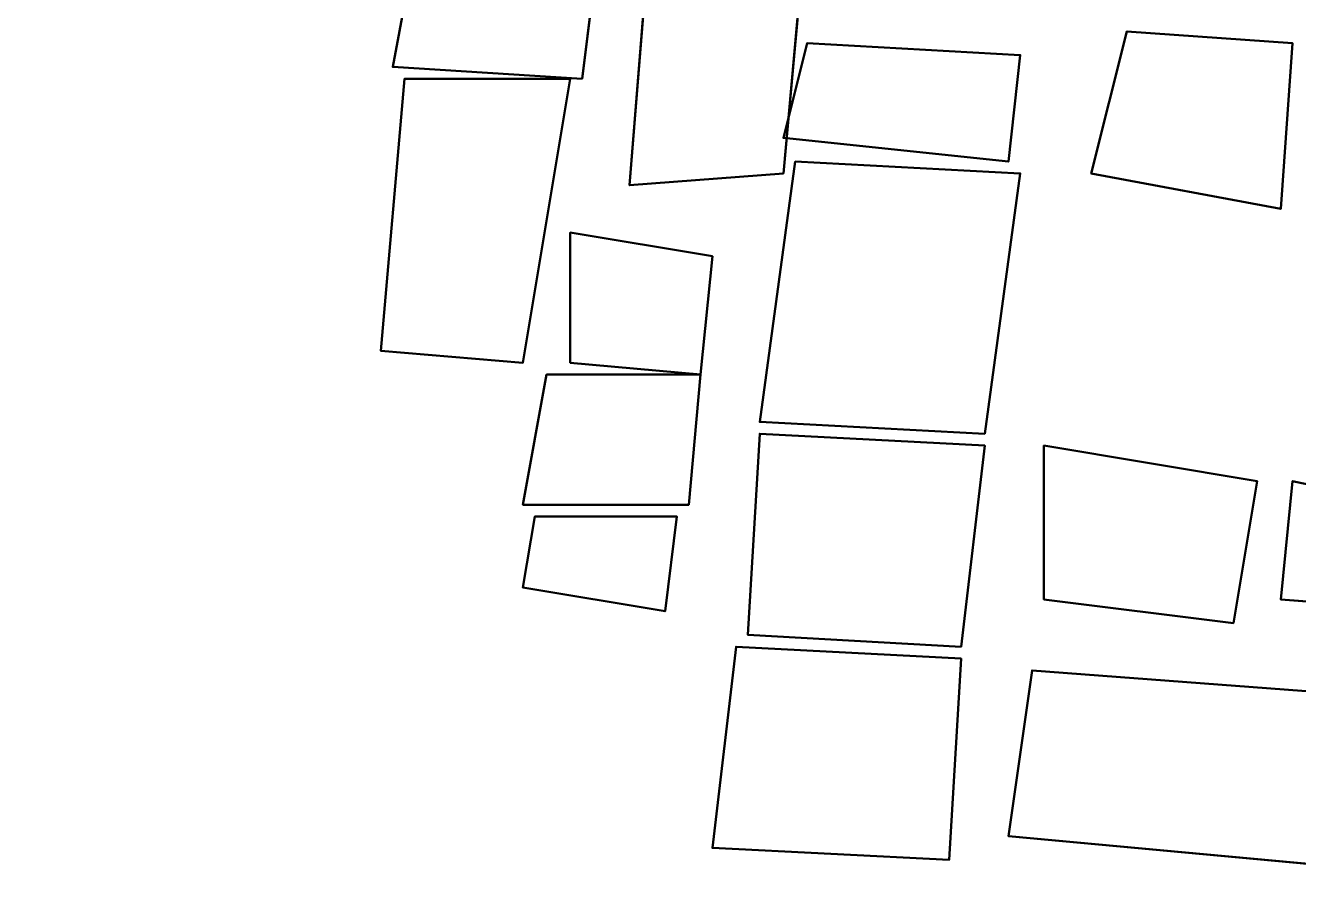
# Model space of a CAD drawing. Header units: metres. Extents: x -246 to 254, y -250 to 250.
# Drawn here: x -199 to -145.2, y -110.2 to -74.2 of the extents above; entities that cross this region are included whole.
import ezdxf

# ---------------------------------------------------------------- set-up
doc = ezdxf.new("R2010")
doc.units = ezdxf.units.M
doc.header["$LTSCALE"] = 5.08
doc.layers.add('一般', color=7, linetype='Continuous', lineweight=5)

# ---------------------------------------------------------------- blocks, each defined once
blk = doc.blocks.new('市街地地図 (3D)')
at = {"layer": '一般', "color": 31, "linetype": 'Continuous', "lineweight": 50}
for points in [[(-208.5, -32.5), (-208.5, -32.5, 6), (-210, -40.5, 6), (-210, -40.5)], [(-202, -41), (-202, -41, 6), (-201, -33, 6), (-201, -33)], [(-199, -33), (-199, -33, 6), (-200, -45.5, 6), (-200, -45.5)], [(-193.5, -45), (-193.5, -45, 6), (-192.5, -34, 6), (-192.5, -34)], [(-179, -39), (-179, -39, 3), (-180.5, -45, 3), (-180.5, -45)], [(-172, -39.5), (-172, -39.5, 3), (-179, -39, 3), (-179, -39)], [(-192.5, -39.5), (-192.5, -39.5, 6), (-193.5, -43.5, 6), (-193.5, -43.5)], [(-183.5, -40), (-183.5, -40, 6), (-192.5, -39.5, 6), (-192.5, -39.5)], [(-172.5, -46.5), (-172.5, -46.5, 3), (-172, -39.5, 3), (-172, -39.5)], [(-184, -44.5), (-184, -44.5, 6), (-183.5, -40, 6), (-183.5, -40)], [(-210, -40.5), (-210, -40.5, 6), (-202, -41, 6), (-202, -41)], [(-209.5, -41), (-209.5, -41, 6), (-210.5, -52.5, 6), (-210.5, -52.5)], [(-202.5, -41), (-202.5, -41, 6), (-209.5, -41, 6), (-209.5, -41)], [(-204.5, -53), (-204.5, -53, 6), (-202.5, -41, 6), (-202.5, -41)], [(-193.5, -43.5), (-193.5, -43.5, 6), (-184, -44.5, 6), (-184, -44.5)], [(-193, -44.5), (-193, -44.5, 5.4), (-194.5, -55.5, 5.4), (-194.5, -55.5)], [(-183.5, -45), (-183.5, -45, 5.4), (-193, -44.5, 5.4), (-193, -44.5)], [(-200, -45.5), (-200, -45.5, 6), (-193.5, -45, 6), (-193.5, -45)], [(-185, -56), (-185, -56, 5.4), (-183.5, -45, 5.4), (-183.5, -45)], [(-180.5, -45), (-180.5, -45, 3), (-172.5, -46.5, 3), (-172.5, -46.5)], [(-196.5, -48.5), (-196.5, -48.5, 6), (-202.5, -47.5, 6), (-202.5, -47.5)], [(-202.5, -47.5), (-202.5, -47.5, 6), (-202.5, -53, 6), (-202.5, -53)], [(-197, -53.5), (-197, -53.5, 6), (-196.5, -48.5, 6), (-196.5, -48.5)], [(-210.5, -52.5), (-210.5, -52.5, 6), (-204.5, -53, 6), (-204.5, -53)], [(-202.5, -53), (-202.5, -53, 6), (-197, -53.5, 6), (-197, -53.5)], [(-203.5, -53.5), (-203.5, -53.5, 6), (-204.5, -59, 6), (-204.5, -59)], [(-197, -53.5), (-197, -53.5, 6), (-203.5, -53.5, 6), (-203.5, -53.5)], [(-197.5, -59), (-197.5, -59, 6), (-197, -53.5, 6), (-197, -53.5)], [(-194.5, -55.5), (-194.5, -55.5, 5.4), (-185, -56, 5.4), (-185, -56)], [(-194.5, -56), (-194.5, -56, 6), (-195, -64.5, 6), (-195, -64.5)], [(-185, -56.5), (-185, -56.5, 6), (-194.5, -56, 6), (-194.5, -56)], [(-186, -65), (-186, -65, 6), (-185, -56.5, 6), (-185, -56.5)], [(-173.5, -58), (-173.5, -58, 6), (-182.5, -56.5, 6), (-182.5, -56.5)], [(-182.5, -56.5), (-182.5, -56.5, 6), (-182.5, -63, 6), (-182.5, -63)], [(-174.5, -64), (-174.5, -64, 6), (-173.5, -58, 6), (-173.5, -58)], [(-172, -58), (-172, -58, 6), (-172.5, -63, 6), (-172.5, -63)], [(-165, -59.5), (-165, -59.5, 6), (-172, -58, 6), (-172, -58)], [(-204.5, -59), (-204.5, -59, 6), (-197.5, -59, 6), (-197.5, -59)], [(-204, -59.5), (-204, -59.5, 6), (-204.5, -62.5, 6), (-204.5, -62.5)], [(-198, -59.5), (-198, -59.5, 6), (-204, -59.5, 6), (-204, -59.5)], [(-198.5, -63.5), (-198.5, -63.5, 6), (-198, -59.5, 6), (-198, -59.5)], [(-204.5, -62.5), (-204.5, -62.5, 6), (-198.5, -63.5, 6), (-198.5, -63.5)], [(-182.5, -63), (-182.5, -63, 6), (-174.5, -64, 6), (-174.5, -64)], [(-172.5, -63), (-172.5, -63, 6), (-166, -63.5, 6), (-166, -63.5)], [(-195, -64.5), (-195, -64.5, 6), (-186, -65, 6), (-186, -65)], [(-195.5, -65), (-195.5, -65, 6), (-196.5, -73.5, 6), (-196.5, -73.5)], [(-186, -65.5), (-186, -65.5, 6), (-195.5, -65, 6), (-195.5, -65)], [(-186.5, -74), (-186.5, -74, 6), (-186, -65.5, 6), (-186, -65.5)], [(-183, -66), (-183, -66, 6), (-184, -73, 6), (-184, -73)], [(-156.5, -68), (-156.5, -68, 6), (-183, -66, 6), (-183, -66)], [(-184, -73), (-184, -73, 6), (-157, -75.5, 6), (-157, -75.5)], [(-196.5, -73.5), (-196.5, -73.5, 6), (-186.5, -74, 6), (-186.5, -74)]]:
    blk.add_3dface(points, dxfattribs=at)
at = {"layer": '一般', "color": 31, "linetype": 'Continuous', "lineweight": 50, "invisible_edges": 8}
for points in [[(-208.5, -32.5, 6), (-210, -40.5, 6), (-202, -41, 6), (-201, -33, 6)], [(-208.5, -32.5), (-210, -40.5), (-202, -41), (-201, -33)], [(-199, -33, 6), (-200, -45.5, 6), (-193.5, -45, 6), (-192.5, -34, 6)], [(-199, -33), (-200, -45.5), (-193.5, -45), (-192.5, -34)], [(-179, -39, 3), (-180.5, -45, 3), (-172.5, -46.5, 3), (-172, -39.5, 3)], [(-179, -39), (-180.5, -45), (-172.5, -46.5), (-172, -39.5)], [(-192.5, -39.5, 6), (-193.5, -43.5, 6), (-184, -44.5, 6), (-183.5, -40, 6)], [(-192.5, -39.5), (-193.5, -43.5), (-184, -44.5), (-183.5, -40)], [(-209.5, -41, 6), (-210.5, -52.5, 6), (-204.5, -53, 6), (-202.5, -41, 6)], [(-209.5, -41), (-210.5, -52.5), (-204.5, -53), (-202.5, -41)], [(-193, -44.5, 5.4), (-194.5, -55.5, 5.4), (-185, -56, 5.4), (-183.5, -45, 5.4)], [(-193, -44.5), (-194.5, -55.5), (-185, -56), (-183.5, -45)], [(-202.5, -47.5, 6), (-202.5, -53, 6), (-197, -53.5, 6), (-196.5, -48.5, 6)], [(-202.5, -47.5), (-202.5, -53), (-197, -53.5), (-196.5, -48.5)], [(-203.5, -53.5, 6), (-204.5, -59, 6), (-197.5, -59, 6), (-197, -53.5, 6)], [(-203.5, -53.5), (-204.5, -59), (-197.5, -59), (-197, -53.5)], [(-194.5, -56, 6), (-195, -64.5, 6), (-186, -65, 6), (-185, -56.5, 6)], [(-194.5, -56), (-195, -64.5), (-186, -65), (-185, -56.5)], [(-182.5, -56.5, 6), (-182.5, -63, 6), (-174.5, -64, 6), (-173.5, -58, 6)], [(-182.5, -56.5), (-182.5, -63), (-174.5, -64), (-173.5, -58)], [(-172, -58, 6), (-172.5, -63, 6), (-166, -63.5, 6), (-165, -59.5, 6)], [(-172, -58), (-172.5, -63), (-166, -63.5), (-165, -59.5)], [(-204, -59.5, 6), (-204.5, -62.5, 6), (-198.5, -63.5, 6), (-198, -59.5, 6)], [(-204, -59.5), (-204.5, -62.5), (-198.5, -63.5), (-198, -59.5)], [(-195.5, -65, 6), (-196.5, -73.5, 6), (-186.5, -74, 6), (-186, -65.5, 6)], [(-195.5, -65), (-196.5, -73.5), (-186.5, -74), (-186, -65.5)], [(-183, -66, 6), (-184, -73, 6), (-157, -75.5, 6), (-156.5, -68, 6)], [(-183, -66), (-184, -73), (-157, -75.5), (-156.5, -68)]]:
    blk.add_3dface(points, dxfattribs=at)
blk = doc.blocks.new('アーケイド (3D)')
at = {"layer": '一般', "color": 1}
blk.add_blockref('市街地地図 (3D)', (0, 0), dxfattribs=at)
blk = doc.blocks.new('敷地 (3D)')
at = {"layer": '一般', "color": 19, "linetype": 'Continuous', "lineweight": 50}
for points in [[(-272.5, 285.5, 0.1), (227.5, 285.5, 0.1), (227.5, -214.5, 0.1), (-272.5, -214.5, 0.1)], [(-272.5, 285.5), (227.5, 285.5), (227.5, -214.5), (-272.5, -214.5)]]:
    blk.add_3dface(points, dxfattribs=at)
blk = doc.blocks.new('高層建築・集合住宅 (3D)')
at = {"layer": '一般', "color": 7}
for name, p in [('敷地 (3D)', (0, 0)), ('アーケイド (3D)', (0, 0, 2.4)), ('市街地地図 (3D)', (0, 0))]:
    blk.add_blockref(name, p, dxfattribs=at)
at = {"layer": '一般', "color": 1}
for name, p in [('アーケイド (3D)', (0, 0, 2.4)), ('市街地地図 (3D)', (0, 0)), ('アーケイド (3D)', (0, 0, 2.4)), ('市街地地図 (3D)', (0, 0))]:
    blk.add_blockref(name, p, dxfattribs=at)
at = {"layer": '一般', "color": 31}
for name, p in [('アーケイド (3D)', (0, 0, 2.4)), ('市街地地図 (3D)', (0, 0))]:
    blk.add_blockref(name, p, dxfattribs=at)

msp = doc.modelspace()

# ---------------------------------------------------------------- block references
at = {"layer": '一般', "color": 7}
for name, p in [('高層建築・集合住宅 (3D)', (26.5, -35.5)), ('アーケイド (3D)', (26.5, -35.5, 2.4)), ('市街地地図 (3D)', (26.5, -35.5))]:
    msp.add_blockref(name, p, dxfattribs=at)

doc.saveas('drawing.dxf')
